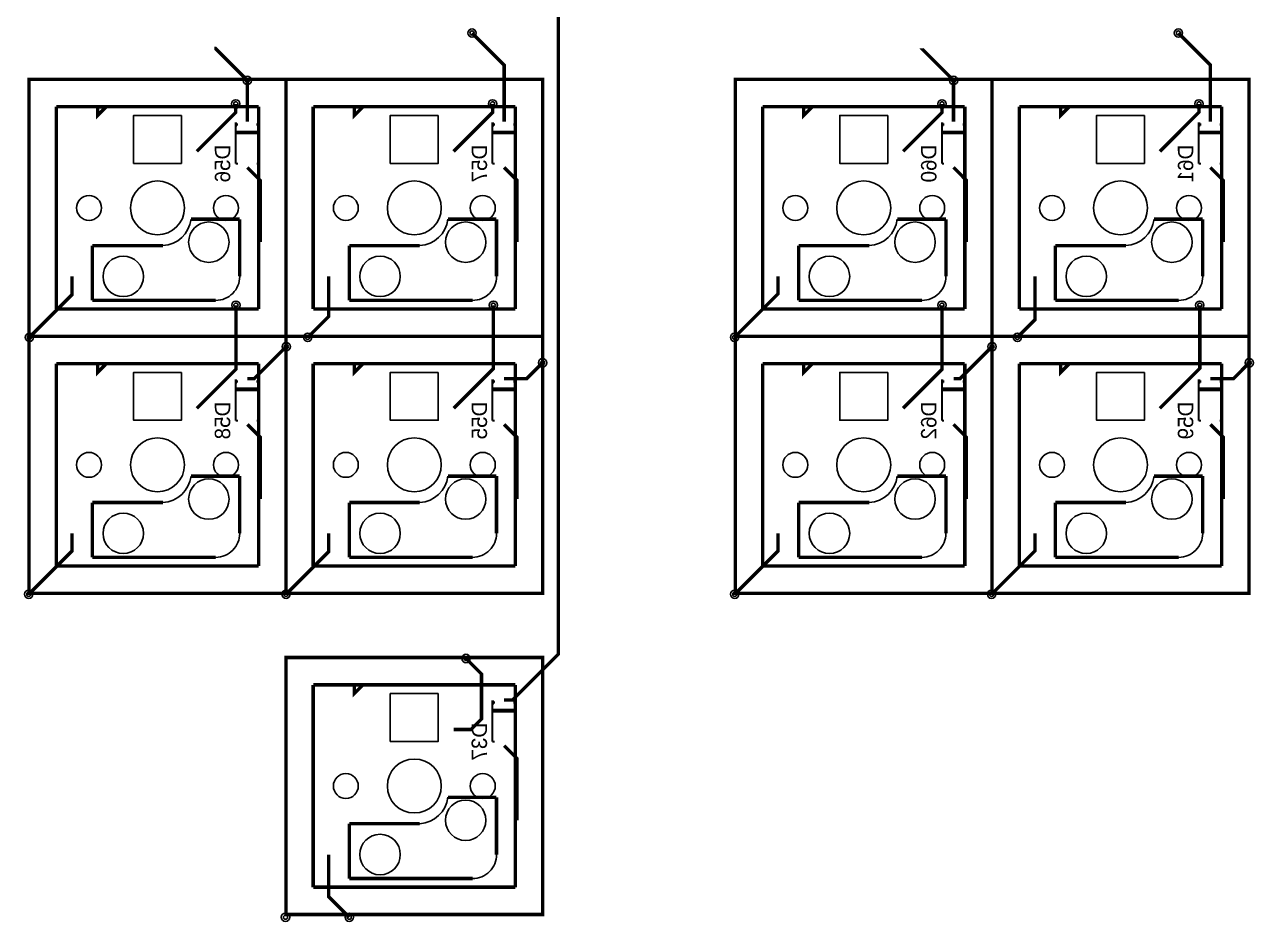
# Model space of a CAD drawing. Extents: x -38 to 13910, y -467 to 6521.
# Drawn here: x 92.5 to 183.7, y -14.3 to 52.2 of the extents above; entities that cross this region are included whole.
import ezdxf

# ---------------------------------------------------------------- set-up
doc = ezdxf.new("R2010")
doc.units = 0
doc.header["$MEASUREMENT"] = 0
for name, color, linetype, true_color in [('BottomLayer', 5, 'Continuous', 0x0000ff), ('BottomSilkLayer', 7, 'Continuous', 0x66cc33), ('Document', 7, 'Continuous', 0xffffff), ('Hole', 7, 'Continuous', 0x222222), ('Multi-Layer', 7, 'Continuous', 0xc0c0c0), ('TopLayer', 1, 'Continuous', 0xff0000), ('TopSilkLayer', 7, 'Continuous', 0xffcc00)]:
    doc.layers.add(name, color=color, linetype=linetype, true_color=true_color)

msp = doc.modelspace()

# ---------------------------------------------------------------- linework, layer by layer
at = {"layer": 'BottomLayer', "const_width": 0.254}
for points in [[(130.794, 115.892), (132.144, 114.542), (132.144, 5.483), (128.754, 2.092), (128.122, 2.092)], [(125.739, 51.537), (128.122, 49.154), (128.122, 44.956)], [(178.143, 51.537), (180.511, 49.169), (180.511, 44.956)], [(109.072, 48.026), (109.072, 48.026), (109.072, 44.956)], [(161.46, 48.026), (161.46, 48.026), (161.46, 44.956)], [(108.214, 46.286), (108.214, 45.647), (105.329, 42.763)], [(127.264, 46.286), (127.264, 45.647), (124.38, 42.763)], [(160.601, 46.286), (160.601, 45.647), (157.717, 42.763)], [(179.664, 46.286), (179.664, 45.66), (176.767, 42.763)], [(109.072, 41.571), (110.028, 40.614), (110.028, 36.032)], [(128.122, 41.571), (129.079, 40.615), (129.079, 36.032)], [(161.46, 41.571), (162.416, 40.615), (162.416, 36.032)], [(180.511, 41.571), (181.466, 40.616), (181.466, 36.032)], [(92.905, 28.976), (96.058, 32.129), (96.058, 33.492)], [(113.556, 28.976), (115.109, 30.529), (115.109, 33.492)], [(145.216, 28.976), (148.446, 32.206), (148.446, 33.492)], [(166.199, 28.976), (167.496, 30.273), (167.496, 33.492)], [(108.225, 31.356), (108.225, 26.608), (105.329, 23.713)], [(127.326, 31.356), (127.326, 26.659), (124.38, 23.713)], [(160.595, 31.356), (160.595, 26.591), (157.717, 23.713)], [(179.728, 31.356), (179.728, 26.674), (176.767, 23.713)], [(111.959, 28.285), (109.579, 25.905), (109.072, 25.905)], [(164.317, 28.285), (161.937, 25.905), (161.46, 25.905)], [(130.97, 27.085), (129.791, 25.905), (128.122, 25.905)], [(183.396, 27.085), (182.217, 25.905), (180.511, 25.905)], [(109.072, 22.521), (110.028, 21.564), (110.028, 16.982)], [(128.122, 22.521), (129.079, 21.564), (129.079, 16.982)], [(161.46, 22.521), (162.416, 21.565), (162.416, 16.982)], [(180.511, 22.521), (181.466, 21.565), (181.466, 16.982)], [(92.858, 9.926), (96.058, 13.127), (96.058, 14.442)], [(111.941, 9.926), (115.109, 13.094), (115.109, 14.442)], [(145.231, 9.926), (148.446, 13.141), (148.446, 14.442)], [(164.281, 9.926), (167.496, 13.141), (167.496, 14.442)], [(125.292, 5.163), (126.443, 4.012), (126.443, 0.682), (125.661, -0.1), (124.38, -0.1)], [(128.122, -1.292), (129.079, -2.249), (129.079, -6.831)], [(116.63, -14.019), (115.109, -12.497), (115.109, -9.371)]]:
    msp.add_lwpolyline(points, dxfattribs=at)
at = {"layer": 'BottomSilkLayer', "const_width": 0.254}
for points in [[(97.963, 46.065), (98.598, 46.065), (97.963, 45.43), (97.963, 46.065)], [(117.013, 46.065), (117.648, 46.065), (117.013, 45.43), (117.013, 46.065)], [(150.351, 46.065), (150.986, 46.065), (150.351, 45.43), (150.351, 46.065)], [(169.401, 46.065), (170.036, 46.065), (169.401, 45.43), (169.401, 46.065)], [(97.963, 27.015), (98.598, 27.015), (97.963, 26.38), (97.963, 27.015)], [(117.013, 27.015), (117.648, 27.015), (117.013, 26.38), (117.013, 27.015)], [(150.351, 27.015), (150.986, 27.015), (150.351, 26.38), (150.351, 27.015)], [(169.401, 27.015), (170.036, 27.015), (169.401, 26.38), (169.401, 27.015)], [(117.013, 3.203), (117.648, 3.203), (117.013, 2.568), (117.013, 3.203)]]:
    msp.add_lwpolyline(points, close=True, dxfattribs=at)
at = {"layer": 'BottomSilkLayer', "const_width": 0.152}
for points in [[(108.316, 44.844), (108.205, 44.844), (108.205, 44.67)], [(108.205, 44.67), (108.205, 44.67), (108.316, 44.67)], [(108.205, 44.67), (108.205, 44.67), (108.205, 41.857)], [(108.316, 44.844), (108.316, 44.844), (108.316, 44.67)], [(109.827, 44.844), (109.827, 44.844), (109.827, 44.67)], [(109.938, 44.67), (109.938, 44.844), (109.827, 44.844)], [(109.827, 44.67), (109.827, 44.67), (109.938, 44.67)], [(109.938, 44.67), (109.938, 44.67), (109.938, 41.857)], [(127.367, 44.844), (127.256, 44.844), (127.256, 44.67)], [(127.256, 44.67), (127.256, 44.67), (127.367, 44.67)], [(127.256, 44.67), (127.256, 44.67), (127.256, 41.857)], [(127.367, 44.844), (127.367, 44.844), (127.367, 44.67)], [(128.877, 44.844), (128.877, 44.844), (128.877, 44.67)], [(128.988, 44.67), (128.988, 44.844), (128.877, 44.844)], [(128.877, 44.67), (128.877, 44.67), (128.988, 44.67)], [(128.988, 44.67), (128.988, 44.67), (128.988, 41.857)], [(160.705, 44.844), (160.594, 44.844), (160.594, 44.67)], [(160.594, 44.67), (160.594, 44.67), (160.705, 44.67)], [(160.594, 44.67), (160.594, 44.67), (160.594, 41.857)], [(160.705, 44.844), (160.705, 44.844), (160.705, 44.67)], [(162.215, 44.844), (162.215, 44.844), (162.215, 44.67)], [(162.327, 44.67), (162.327, 44.844), (162.215, 44.844)], [(162.215, 44.67), (162.215, 44.67), (162.327, 44.67)], [(162.327, 44.67), (162.327, 44.67), (162.327, 41.857)], [(179.645, 44.67), (179.645, 44.67), (179.645, 41.857)], [(179.756, 44.844), (179.645, 44.844), (179.645, 44.67)], [(179.645, 44.67), (179.645, 44.67), (179.756, 44.67)], [(179.756, 44.844), (179.756, 44.844), (179.756, 44.67)], [(181.266, 44.844), (181.266, 44.844), (181.266, 44.67)], [(181.377, 44.67), (181.377, 44.844), (181.266, 44.844)], [(181.266, 44.67), (181.266, 44.67), (181.377, 44.67)], [(181.377, 44.67), (181.377, 44.67), (181.377, 41.857)], [(108.205, 44.234), (108.205, 44.234), (109.938, 44.234)], [(108.205, 44.091), (108.205, 44.091), (109.938, 44.091)], [(127.256, 44.234), (127.256, 44.234), (128.988, 44.234)], [(127.256, 44.091), (127.256, 44.091), (128.988, 44.091)], [(160.594, 44.234), (160.594, 44.234), (162.327, 44.234)], [(160.594, 44.091), (160.594, 44.091), (162.327, 44.091)], [(179.645, 44.234), (179.645, 44.234), (181.377, 44.234)], [(179.645, 44.091), (179.645, 44.091), (181.377, 44.091)], [(108.205, 41.857), (108.205, 41.857), (108.373, 41.857)], [(109.938, 41.857), (109.938, 41.857), (109.77, 41.857)], [(127.256, 41.857), (127.256, 41.857), (127.424, 41.857)], [(128.988, 41.857), (128.988, 41.857), (128.82, 41.857)], [(160.594, 41.857), (160.594, 41.857), (160.762, 41.857)], [(162.327, 41.857), (162.327, 41.857), (162.159, 41.857)], [(179.645, 41.857), (179.645, 41.857), (179.813, 41.857)], [(181.377, 41.857), (181.377, 41.857), (181.209, 41.857)], [(108.316, 25.793), (108.205, 25.793), (108.205, 25.619)], [(108.205, 25.619), (108.205, 25.619), (108.205, 22.807)], [(108.205, 25.619), (108.205, 25.619), (108.316, 25.619)], [(108.316, 25.793), (108.316, 25.793), (108.316, 25.619)], [(109.827, 25.793), (109.827, 25.793), (109.827, 25.619)], [(109.938, 25.619), (109.938, 25.793), (109.827, 25.793)], [(109.827, 25.619), (109.827, 25.619), (109.938, 25.619)], [(109.938, 25.619), (109.938, 25.619), (109.938, 22.807)], [(127.367, 25.793), (127.256, 25.793), (127.256, 25.619)], [(127.256, 25.619), (127.256, 25.619), (127.256, 22.807)], [(127.256, 25.619), (127.256, 25.619), (127.367, 25.619)], [(127.367, 25.793), (127.367, 25.793), (127.367, 25.619)], [(128.877, 25.793), (128.877, 25.793), (128.877, 25.619)], [(128.988, 25.619), (128.988, 25.793), (128.877, 25.793)], [(128.877, 25.619), (128.877, 25.619), (128.988, 25.619)], [(128.988, 25.619), (128.988, 25.619), (128.988, 22.807)], [(160.705, 25.793), (160.594, 25.793), (160.594, 25.619)], [(160.594, 25.619), (160.594, 25.619), (160.594, 22.807)], [(160.594, 25.619), (160.594, 25.619), (160.705, 25.619)], [(160.705, 25.793), (160.705, 25.793), (160.705, 25.619)], [(162.215, 25.793), (162.215, 25.793), (162.215, 25.619)], [(162.327, 25.619), (162.327, 25.793), (162.215, 25.793)], [(162.215, 25.619), (162.215, 25.619), (162.327, 25.619)], [(162.327, 25.619), (162.327, 25.619), (162.327, 22.807)], [(179.645, 25.619), (179.645, 25.619), (179.645, 22.807)], [(179.756, 25.793), (179.645, 25.793), (179.645, 25.619)], [(179.645, 25.619), (179.645, 25.619), (179.756, 25.619)], [(179.756, 25.793), (179.756, 25.793), (179.756, 25.619)], [(181.266, 25.793), (181.266, 25.793), (181.266, 25.619)], [(181.377, 25.619), (181.377, 25.793), (181.266, 25.793)], [(181.266, 25.619), (181.266, 25.619), (181.377, 25.619)], [(181.377, 25.619), (181.377, 25.619), (181.377, 22.807)], [(108.205, 25.183), (108.205, 25.183), (109.938, 25.183)], [(108.205, 25.04), (108.205, 25.04), (109.938, 25.04)], [(127.256, 25.183), (127.256, 25.183), (128.988, 25.183)], [(127.256, 25.04), (127.256, 25.04), (128.988, 25.04)], [(160.594, 25.183), (160.594, 25.183), (162.327, 25.183)], [(160.594, 25.04), (160.594, 25.04), (162.327, 25.04)], [(179.645, 25.183), (179.645, 25.183), (181.377, 25.183)], [(179.645, 25.04), (179.645, 25.04), (181.377, 25.04)], [(108.205, 22.807), (108.205, 22.807), (108.373, 22.807)], [(109.938, 22.807), (109.938, 22.807), (109.77, 22.807)], [(127.256, 22.807), (127.256, 22.807), (127.424, 22.807)], [(128.988, 22.807), (128.988, 22.807), (128.82, 22.807)], [(160.594, 22.807), (160.594, 22.807), (160.762, 22.807)], [(162.327, 22.807), (162.327, 22.807), (162.159, 22.807)], [(179.645, 22.807), (179.645, 22.807), (179.813, 22.807)], [(181.377, 22.807), (181.377, 22.807), (181.209, 22.807)], [(127.367, 1.98), (127.256, 1.98), (127.256, 1.806)], [(127.256, 1.806), (127.256, 1.806), (127.367, 1.806)], [(127.256, 1.806), (127.256, 1.806), (127.256, -1.006)], [(127.367, 1.98), (127.367, 1.98), (127.367, 1.806)], [(128.877, 1.98), (128.877, 1.98), (128.877, 1.806)], [(128.988, 1.806), (128.988, 1.98), (128.877, 1.98)], [(128.877, 1.806), (128.877, 1.806), (128.988, 1.806)], [(128.988, 1.806), (128.988, 1.806), (128.988, -1.006)], [(127.256, 1.37), (127.256, 1.37), (128.988, 1.37)], [(127.256, 1.227), (127.256, 1.227), (128.988, 1.227)], [(127.256, -1.006), (127.256, -1.006), (127.424, -1.006)], [(128.988, -1.006), (128.988, -1.006), (128.82, -1.006)]]:
    msp.add_lwpolyline(points, dxfattribs=at)
at = {"layer": 'Document', "const_width": 0.254}
for points in [[(111.934, 29.047), (92.883, 29.047), (92.883, 48.097), (111.934, 48.097)], [(130.984, 29.047), (111.933, 29.047), (111.933, 48.097), (130.984, 48.097)], [(111.934, 48.097), (111.934, 48.097), (111.934, 29.047)], [(130.984, 48.097), (130.984, 48.097), (130.984, 29.047)], [(164.321, 29.047), (145.271, 29.047), (145.271, 48.097), (164.321, 48.097)], [(164.321, 48.097), (164.321, 48.097), (164.321, 29.047)], [(183.371, 29.047), (164.321, 29.047), (164.321, 48.097), (183.371, 48.097)], [(183.371, 48.097), (183.371, 48.097), (183.371, 29.047)], [(104.898, 37.734), (104.898, 37.734), (108.505, 37.734)], [(108.505, 37.734), (108.505, 37.734), (108.505, 33.492)], [(123.948, 37.734), (123.948, 37.734), (127.555, 37.734)], [(127.555, 37.734), (127.555, 37.734), (127.555, 33.492)], [(157.285, 37.734), (157.285, 37.734), (160.892, 37.734)], [(160.892, 37.734), (160.892, 37.734), (160.892, 33.492)], [(176.335, 37.734), (176.335, 37.734), (179.942, 37.734)], [(179.942, 37.734), (179.942, 37.734), (179.942, 33.492)], [(97.582, 35.778), (97.582, 35.778), (97.582, 31.714)], [(97.582, 35.778), (97.582, 35.778), (102.815, 35.778)], [(116.632, 35.778), (116.632, 35.778), (116.632, 31.714)], [(116.632, 35.778), (116.632, 35.778), (121.865, 35.778)], [(149.97, 35.778), (149.97, 35.778), (149.97, 31.714)], [(149.97, 35.778), (149.97, 35.778), (155.202, 35.778)], [(169.02, 35.778), (169.02, 35.778), (169.02, 31.714)], [(169.02, 35.778), (169.02, 35.778), (174.252, 35.778)], [(106.727, 31.714), (106.727, 31.714), (97.583, 31.714)], [(125.777, 31.714), (125.777, 31.714), (116.633, 31.714)], [(159.114, 31.714), (159.114, 31.714), (149.97, 31.714)], [(178.164, 31.714), (178.164, 31.714), (169.02, 31.714)], [(111.934, 9.997), (92.883, 9.997), (92.883, 29.047), (111.934, 29.047)], [(130.984, 9.997), (111.933, 9.997), (111.933, 29.047), (130.984, 29.047)], [(111.934, 29.047), (111.934, 29.047), (111.934, 9.997)], [(130.984, 29.047), (130.984, 29.047), (130.984, 9.997)], [(164.321, 9.997), (145.271, 9.997), (145.271, 29.047), (164.321, 29.047)], [(164.321, 29.047), (164.321, 29.047), (164.321, 9.997)], [(183.371, 9.997), (164.321, 9.997), (164.321, 29.047), (183.371, 29.047)], [(183.371, 29.047), (183.371, 29.047), (183.371, 9.997)], [(104.898, 18.684), (104.898, 18.684), (108.505, 18.684)], [(108.505, 18.684), (108.505, 18.684), (108.505, 14.442)], [(123.948, 18.684), (123.948, 18.684), (127.555, 18.684)], [(127.555, 18.684), (127.555, 18.684), (127.555, 14.442)], [(157.285, 18.684), (157.285, 18.684), (160.892, 18.684)], [(160.892, 18.684), (160.892, 18.684), (160.892, 14.442)], [(176.335, 18.684), (176.335, 18.684), (179.942, 18.684)], [(179.942, 18.684), (179.942, 18.684), (179.942, 14.442)], [(97.582, 16.728), (97.582, 16.728), (97.582, 12.664)], [(97.582, 16.728), (97.582, 16.728), (102.815, 16.728)], [(116.632, 16.728), (116.632, 16.728), (116.632, 12.664)], [(116.632, 16.728), (116.632, 16.728), (121.865, 16.728)], [(149.97, 16.728), (149.97, 16.728), (149.97, 12.664)], [(149.97, 16.728), (149.97, 16.728), (155.202, 16.728)], [(169.02, 16.728), (169.02, 16.728), (169.02, 12.664)], [(169.02, 16.728), (169.02, 16.728), (174.252, 16.728)], [(106.727, 12.664), (106.727, 12.664), (97.583, 12.664)], [(125.777, 12.664), (125.777, 12.664), (116.633, 12.664)], [(159.114, 12.664), (159.114, 12.664), (149.97, 12.664)], [(178.164, 12.664), (178.164, 12.664), (169.02, 12.664)], [(130.984, -13.816), (111.933, -13.816), (111.933, 5.235), (130.984, 5.235)], [(130.984, 5.235), (130.984, 5.235), (130.984, -13.816)], [(123.948, -5.129), (123.948, -5.129), (127.555, -5.129)], [(127.555, -5.129), (127.555, -5.129), (127.555, -9.37)], [(116.632, -7.084), (116.632, -7.084), (116.632, -11.148)], [(116.632, -7.084), (116.632, -7.084), (121.865, -7.084)], [(125.777, -11.148), (125.777, -11.148), (116.633, -11.148)]]:
    msp.add_lwpolyline(points, dxfattribs=at)
at = {"layer": 'Document'}
for centre, radius, start, end in [((102.694, 37.994), 2.219, 273.12162, 353.27606), ((121.744, 37.994), 2.219, 273.12162, 353.27606), ((155.082, 37.994), 2.219, 273.12162, 353.27606), ((174.132, 37.994), 2.219, 273.12162, 353.27606), ((106.735, 33.483), 1.769, 270, 0.27868), ((125.785, 33.483), 1.769, 270, 0.27868), ((159.123, 33.483), 1.769, 270, 0.27868), ((178.173, 33.483), 1.769, 270, 0.27868), ((102.694, 18.944), 2.219, 273.12162, 353.27606), ((121.744, 18.944), 2.219, 273.12162, 353.27606), ((155.082, 18.944), 2.219, 273.12162, 353.27606), ((174.132, 18.944), 2.219, 273.12162, 353.27606), ((106.735, 14.433), 1.769, 270, 0.27868), ((125.785, 14.433), 1.769, 270, 0.27868), ((159.123, 14.433), 1.769, 270, 0.27868), ((178.173, 14.433), 1.769, 270, 0.27868), ((121.744, -4.869), 2.219, 273.12162, 353.27606), ((125.785, -9.379), 1.769, 270, 0.27868)]:
    msp.add_arc(centre, radius, start, end, dxfattribs=at)
at = {"layer": 'Hole'}
for centre in [(125.739, 51.537), (178.143, 51.537), (109.072, 48.026), (161.46, 48.026), (108.214, 46.286), (127.264, 46.286), (160.602, 46.286), (179.664, 46.286), (108.225, 31.356), (127.325, 31.356), (160.595, 31.356), (179.728, 31.356), (92.905, 28.976), (111.959, 28.285), (113.556, 28.976), (145.216, 28.976), (164.317, 28.285), (166.199, 28.976), (130.97, 27.085), (183.396, 27.085), (92.858, 9.926), (111.941, 9.926), (145.231, 9.926), (164.281, 9.926), (125.292, 5.163), (111.904, -14.019), (116.63, -14.019)]:
    msp.add_circle(centre, 0.155, dxfattribs=at)
at = {"layer": 'Multi-Layer'}
for points in [[(104.187, 45.43), (100.63, 45.43), (100.63, 41.874), (104.187, 41.874)], [(123.236, 45.43), (119.68, 45.43), (119.68, 41.874), (123.236, 41.874)], [(156.574, 45.43), (153.018, 45.43), (153.018, 41.874), (156.574, 41.874)], [(175.624, 45.43), (172.068, 45.43), (172.068, 41.874), (175.624, 41.874)], [(104.187, 26.38), (100.63, 26.38), (100.63, 22.824), (104.187, 22.824)], [(123.236, 26.38), (119.68, 26.38), (119.68, 22.824), (123.236, 22.824)], [(156.574, 26.38), (153.018, 26.38), (153.018, 22.824), (156.574, 22.824)], [(175.624, 26.38), (172.068, 26.38), (172.068, 22.824), (175.624, 22.824)], [(123.236, 2.568), (119.68, 2.568), (119.68, -0.989), (123.236, -0.989)]]:
    msp.add_lwpolyline(points, close=True, dxfattribs=at)
for centre, radius in [((125.739, 51.537), 0.31), ((178.143, 51.537), 0.31), ((109.072, 48.026), 0.31), ((161.46, 48.026), 0.31), ((108.214, 46.286), 0.31), ((127.264, 46.286), 0.31), ((160.602, 46.286), 0.31), ((179.664, 46.286), 0.31), ((102.408, 38.572), 2), ((121.459, 38.572), 2), ((154.796, 38.572), 2), ((173.846, 38.572), 2), ((97.328, 38.572), 0.925), ((107.488, 38.572), 0.925), ((116.379, 38.572), 0.925), ((126.539, 38.572), 0.925), ((149.716, 38.572), 0.925), ((159.876, 38.572), 0.925), ((168.766, 38.572), 0.925), ((178.926, 38.572), 0.925), ((106.218, 36.032), 1.5), ((125.269, 36.032), 1.5), ((158.606, 36.032), 1.5), ((177.656, 36.032), 1.5), ((99.868, 33.492), 1.5), ((118.919, 33.492), 1.5), ((152.256, 33.492), 1.5), ((171.306, 33.492), 1.5), ((108.225, 31.356), 0.31), ((127.325, 31.356), 0.31), ((160.595, 31.356), 0.31), ((179.728, 31.356), 0.31), ((92.905, 28.976), 0.31), ((113.556, 28.976), 0.31), ((145.216, 28.976), 0.31), ((166.199, 28.976), 0.31), ((111.959, 28.285), 0.31), ((164.317, 28.285), 0.31), ((130.97, 27.085), 0.31), ((183.396, 27.085), 0.31), ((102.408, 19.522), 2), ((121.459, 19.522), 2), ((154.796, 19.522), 2), ((173.846, 19.522), 2), ((97.328, 19.522), 0.925), ((107.488, 19.522), 0.925), ((116.379, 19.522), 0.925), ((126.539, 19.522), 0.925), ((149.716, 19.522), 0.925), ((159.876, 19.522), 0.925), ((168.766, 19.522), 0.925), ((178.926, 19.522), 0.925), ((106.218, 16.982), 1.5), ((125.269, 16.982), 1.5), ((158.606, 16.982), 1.5), ((177.656, 16.982), 1.5), ((99.868, 14.442), 1.5), ((118.919, 14.442), 1.5), ((152.256, 14.442), 1.5), ((171.306, 14.442), 1.5), ((92.858, 9.926), 0.31), ((111.941, 9.926), 0.31), ((145.231, 9.926), 0.31), ((164.281, 9.926), 0.31), ((125.292, 5.163), 0.31), ((121.459, -4.291), 2), ((116.379, -4.291), 0.925), ((126.539, -4.291), 0.925), ((125.269, -6.831), 1.5), ((118.919, -9.371), 1.5), ((111.904, -14.019), 0.31), ((116.63, -14.019), 0.31)]:
    msp.add_circle(centre, radius, dxfattribs=at)
at = {"layer": 'TopLayer', "const_width": 0.254}
for points in [[(106.613, 50.408), (106.69, 50.408), (109.072, 48.026)], [(159.086, 50.408), (159.086, 50.401), (161.46, 48.026)]]:
    msp.add_lwpolyline(points, dxfattribs=at)
at = {"layer": 'TopSilkLayer', "const_width": 0.254}
for points in [[(92.883, 46.192), (92.883, 48.097), (94.788, 48.097)], [(110.029, 48.097), (111.934, 48.097), (111.934, 46.192)], [(111.933, 46.192), (111.933, 48.097), (113.838, 48.097)], [(129.079, 48.097), (130.984, 48.097), (130.984, 46.192)], [(145.271, 46.192), (145.271, 48.097), (147.176, 48.097)], [(162.416, 48.097), (164.321, 48.097), (164.321, 46.192)], [(164.321, 46.192), (164.321, 48.097), (166.226, 48.097)], [(181.466, 48.097), (183.371, 48.097), (183.371, 46.192)], [(94.908, 31.072), (94.908, 31.072), (94.908, 46.072)], [(94.908, 46.072), (94.908, 46.072), (109.909, 46.072)], [(109.909, 31.072), (109.909, 31.072), (109.909, 46.072)], [(113.958, 31.072), (113.958, 31.072), (113.958, 46.072)], [(113.958, 46.072), (113.958, 46.072), (128.959, 46.072)], [(128.959, 31.072), (128.959, 31.072), (128.959, 46.072)], [(147.296, 31.072), (147.296, 31.072), (147.296, 46.072)], [(147.296, 46.072), (147.296, 46.072), (162.296, 46.072)], [(162.296, 31.072), (162.296, 31.072), (162.296, 46.072)], [(166.346, 31.072), (166.346, 31.072), (166.346, 46.072)], [(166.346, 46.072), (166.346, 46.072), (181.346, 46.072)], [(181.346, 31.072), (181.346, 31.072), (181.346, 46.072)], [(94.788, 29.047), (92.883, 29.047), (92.883, 30.952)], [(94.908, 31.072), (94.908, 31.072), (109.909, 31.072)], [(111.934, 30.952), (111.934, 29.047), (110.029, 29.047)], [(113.838, 29.047), (111.933, 29.047), (111.933, 30.952)], [(113.958, 31.072), (113.958, 31.072), (128.959, 31.072)], [(130.984, 30.952), (130.984, 29.047), (129.079, 29.047)], [(147.176, 29.047), (145.271, 29.047), (145.271, 30.952)], [(147.296, 31.072), (147.296, 31.072), (162.296, 31.072)], [(164.321, 30.952), (164.321, 29.047), (162.416, 29.047)], [(166.226, 29.047), (164.321, 29.047), (164.321, 30.952)], [(166.346, 31.072), (166.346, 31.072), (181.346, 31.072)], [(183.371, 30.952), (183.371, 29.047), (181.466, 29.047)], [(92.883, 27.142), (92.883, 29.047), (94.788, 29.047)], [(110.029, 29.047), (111.934, 29.047), (111.934, 27.142)], [(111.933, 27.142), (111.933, 29.047), (113.838, 29.047)], [(129.079, 29.047), (130.984, 29.047), (130.984, 27.142)], [(145.271, 27.142), (145.271, 29.047), (147.176, 29.047)], [(162.416, 29.047), (164.321, 29.047), (164.321, 27.142)], [(164.321, 27.142), (164.321, 29.047), (166.226, 29.047)], [(181.466, 29.047), (183.371, 29.047), (183.371, 27.142)], [(94.908, 12.022), (94.908, 12.022), (94.908, 27.022)], [(94.908, 27.022), (94.908, 27.022), (109.909, 27.022)], [(109.909, 12.022), (109.909, 12.022), (109.909, 27.022)], [(113.958, 12.022), (113.958, 12.022), (113.958, 27.022)], [(113.958, 27.022), (113.958, 27.022), (128.959, 27.022)], [(128.959, 12.022), (128.959, 12.022), (128.959, 27.022)], [(147.296, 12.022), (147.296, 12.022), (147.296, 27.022)], [(147.296, 27.022), (147.296, 27.022), (162.296, 27.022)], [(162.296, 12.022), (162.296, 12.022), (162.296, 27.022)], [(166.346, 12.022), (166.346, 12.022), (166.346, 27.022)], [(166.346, 27.022), (166.346, 27.022), (181.346, 27.022)], [(181.346, 12.022), (181.346, 12.022), (181.346, 27.022)], [(94.788, 9.997), (92.883, 9.997), (92.883, 11.902)], [(94.908, 12.022), (94.908, 12.022), (109.909, 12.022)], [(111.934, 11.902), (111.934, 9.997), (110.029, 9.997)], [(113.838, 9.997), (111.933, 9.997), (111.933, 11.902)], [(113.958, 12.022), (113.958, 12.022), (128.959, 12.022)], [(130.984, 11.902), (130.984, 9.997), (129.079, 9.997)], [(147.176, 9.997), (145.271, 9.997), (145.271, 11.902)], [(147.296, 12.022), (147.296, 12.022), (162.296, 12.022)], [(164.321, 11.902), (164.321, 9.997), (162.416, 9.997)], [(166.226, 9.997), (164.321, 9.997), (164.321, 11.902)], [(166.346, 12.022), (166.346, 12.022), (181.346, 12.022)], [(183.371, 11.902), (183.371, 9.997), (181.466, 9.997)], [(111.933, 3.33), (111.933, 5.235), (113.838, 5.235)], [(129.079, 5.235), (130.984, 5.235), (130.984, 3.33)], [(113.958, -11.791), (113.958, -11.791), (113.958, 3.21)], [(113.958, 3.21), (113.958, 3.21), (128.959, 3.21)], [(128.959, -11.791), (128.959, -11.791), (128.959, 3.21)], [(113.838, -13.816), (111.933, -13.816), (111.933, -11.911)], [(113.958, -11.791), (113.958, -11.791), (128.959, -11.791)], [(130.984, -11.911), (130.984, -13.816), (129.079, -13.816)]]:
    msp.add_lwpolyline(points, dxfattribs=at)

# ---------------------------------------------------------------- texts
at = {"layer": 'BottomSilkLayer', "text_generation_flag": 2}
for s, p in [('D56', (107.802, 43.264)), ('D57', (126.852, 43.264)), ('D60', (160.19, 43.264)), ('D61', (179.241, 43.264)), ('D58', (107.802, 24.213)), ('D55', (126.852, 24.213)), ('D62', (160.19, 24.213)), ('D59', (179.241, 24.213)), ('D37', (126.852, 0.4))]:
    msp.add_text(s, height=1.143, rotation=90, dxfattribs=at).set_placement(p)

doc.saveas('drawing.dxf')
